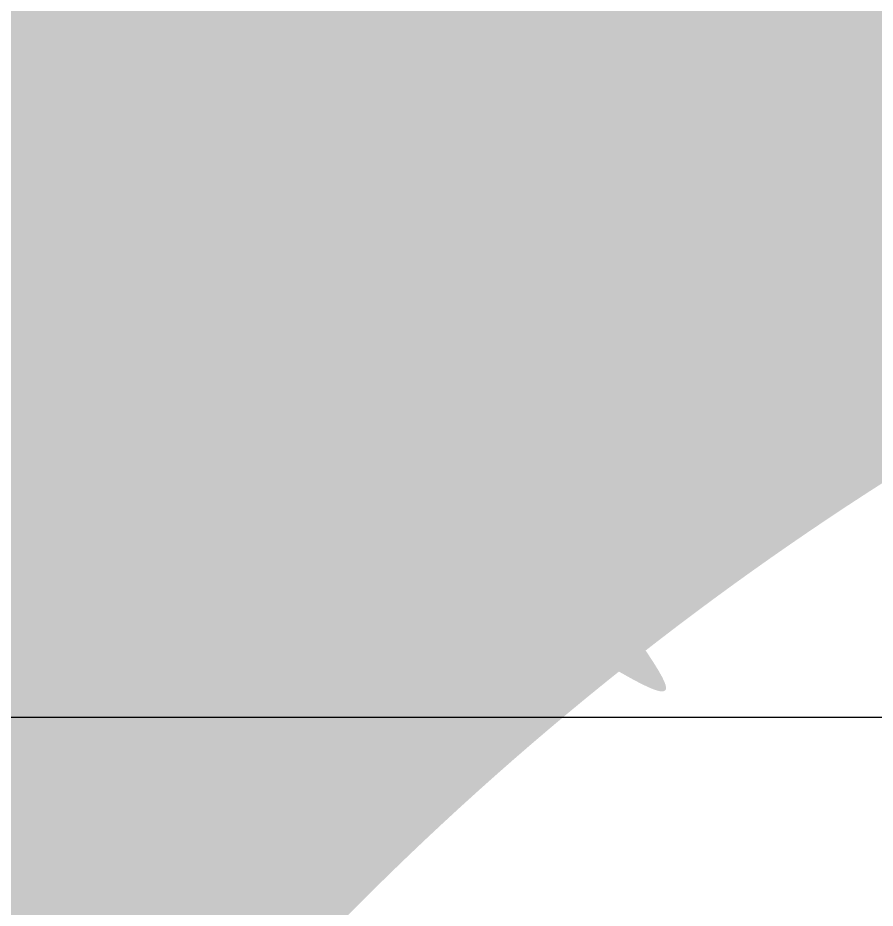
# Model space of a CAD drawing. Header units: millimetres. Extents: x -754 to 578, y -31 to 612.
# Drawn here: x 57.03 to 68.9, y 239.14 to 251.47 of the extents above; entities that cross this region are included whole.
import ezdxf

# ---------------------------------------------------------------- set-up
doc = ezdxf.new("R2010")
doc.units = ezdxf.units.MM
for name, color, linetype in [('Background Fill', 3, 'Continuous'), ('Images', 7, 'Continuous'), ('magpiefill', 3, 'Continuous')]:
    doc.layers.add(name, color=color, linetype=linetype)
picture_1 = doc.add_image_def('image1.jpg', size_in_pixel=(3877, 2482))
picture_2 = doc.add_image_def('image2.png', size_in_pixel=(55, 61))
picture_3 = doc.add_image_def('image9.jpg', size_in_pixel=(774, 625))

msp = doc.modelspace()

# ---------------------------------------------------------------- hatches: boundary and pattern name
at = {"layer": 'Background Fill', "true_color": 0x010101}
h = msp.add_hatch(color=18, dxfattribs=at)
h.dxf.hatch_style = 1
edge = h.paths.add_edge_path()
edge.add_arc((14.13714228953993, 66.05036821475277), 5.807913626416285, 1.275464197753082, 62.44846320262373)
edge.add_arc((50.2300056646719, 133.5330695052299), 70.72090762997269, 224.7441867399971, 241.8117518982108, ccw=False)
edge.add_line((-8.526512829121202e-14, 83.74960531345087), (-2.842170943040401e-14, 297.0000000000001))
edge.add_line((-2.842170943040401e-14, 297.0000000000001), (56.60530441884882, 297.0000000000001))
edge.add_arc((32.46192734543833, 286.6598327097169), 26.26445727784844, -0.7870689497186163, 23.184566146012514, ccw=False)
edge.add_arc((55.94586765978195, 280.4126890830185), 6.508974787456369, 23.394349586185626, 64.73526677781842, ccw=False)
edge.add_arc((41.39813678510311, 275.6309811846147), 21.80360699868279, -10.658370673932325, 19.745368234292016, ccw=False)
edge.add_arc((56.99477431186929, 265.3853805578483), 8.520516004142252, 6.597388694866822, 46.81746160936768, ccw=False)
edge.add_arc((33.63526983047495, 265.6540479114007), 31.83152293101469, -21.311215793629685, 1.2785719473700965, ccw=False)
edge.add_arc((92.07498770003942, 209.0163113292386), 53.47699986028081, 57.56841699448552, 122.56565088630231, ccw=False)
edge.add_arc((123.4994929736408, 260.7114694069786), 7.110169438287065, 247.28817460529, 292.7118253947006)
edge.add_arc((149.4809779367527, 208.0806199916125), 51.59995031804294, 30.370672416276307, 116.76394834516441, ccw=False)
edge.add_arc((132.1499750118538, 199.586824854514), 70.86157634069299, 19.9064946490883, 29.210952333169587, ccw=False)
edge.add_arc((94.42696192880095, 102.4732001880038), 159.9638247332563, 43.73915488850821, 49.281844762795686, ccw=False)
edge.add_line((210, 213.0683994250644), (210, 197.5844620327144))
edge.add_line((210, 197.5844620327144), (117.4340023759941, 197.5844620327144))
edge.add_line((117.4340023759941, 197.5844620327144), (117.4340023759941, 243.4484232488084))
edge.add_arc((92.06673974743109, 208.9162420660986), 42.84821525457027, 53.69907996296252, 165.6151780016992)
edge.add_line((50.56185860601263, 219.5611653602663), (50.56185860601269, 23.20550962208995))
edge.add_arc((69.46115185486681, 69.06541166220961), 49.60155139141874, 183.33528897361, 247.60298427575128, ccw=False)
at = {"layer": 'magpiefill'}
h = msp.add_hatch(color=253, dxfattribs=at)
h.dxf.hatch_style = 1
h.paths.add_polyline_path([(64.81253561213182, 247.4749307977264), (64.41232782073355, 247.815666752625), (64.00784820860746, 248.1647798981572), (63.60585597417953, 248.5178924624061), (63.38286459729869, 248.7181663183523), (63.39602907836802, 248.4957804831046), (63.3442792648745, 248.3722779966969), (63.23719762216707, 248.3332855917125), (63.08436661559467, 248.3644300007348), (62.8953687105062, 248.4513379563471), (62.6797863722506, 248.579636191133), (62.44720206617681, 248.7349514376756), (62.20719825763369, 248.9029104285588), (61.96791354226367, 249.0718417049018), (61.73171103688254, 249.2408810419714), (61.49950998859961, 249.4118660235701), (61.27222964452413, 249.5866342335009), (61.05078925176535, 249.7670232555665), (60.8361080574326, 249.9548706735697), (60.62910530863506, 250.1520140713134), (60.43070025248205, 250.3602910326003), (60.24151473171555, 250.5807689791734), (60.06098097160827, 250.8114346845355), (59.88823379306565, 251.0495047601295), (59.72240801699314, 251.2921958173985), (59.56263846429616, 251.5367244677855), (59.4080599558802, 251.7803073227331), (59.2578073126505, 252.0201609936847), (59.11101535551265, 252.2535020920833), (58.97053115603869, 252.4753170179476), (58.85405078846603, 252.671671325603), (58.78298257769887, 252.8264003579504), (58.77873484864136, 252.923339457891), (58.86271592619762, 252.9463239683261), (59.05633413527177, 252.8791892321568), (59.38099780076791, 252.7057705922842), (59.85811524759001, 252.4099033916097), (59.75798118593912, 252.5293221331463), (59.41768726962266, 252.9362501268931), (59.07665079958041, 253.3405101672961), (58.73570572139664, 253.7364568412645), (58.39568598065512, 254.1184447357076), (58.0574255229397, 254.4808284375349), (57.7217582938341, 254.8179625336561), (57.66386459960336, 254.7022331541198), (57.92219189340562, 254.3794846243022), (58.05135696719867, 254.0567360944847), (57.72864393112661, 253.7802646650873), (57.91118199010529, 253.5141631503902), (58.10536771549026, 253.2287295880781), (58.30839388148114, 252.9277448667777), (58.51745326227737, 252.6149898751156), (58.72973863207902, 252.2942455017184), (58.94244276508527, 251.9692926352131), (59.152758435496, 251.6439121642263), (59.35787841751069, 251.3218849773848), (59.55574724393985, 251.0062672321892), (59.74731648203709, 250.697216161636), (59.93428945766642, 250.394164267597), (59.95146225386299, 250.366399327224), (60.58361709810967, 249.7466726547875), (61.14355558880752, 249.1957887792674), (61.63989489244192, 248.708082317009), (62.08125217549794, 248.2778878843584), (62.47624460446062, 247.8995400976615), (62.8334893458151, 247.567373573264), (63.16160356604648, 247.2757229275117), (63.46920443163985, 247.0189227767506), (63.76354951915278, 246.7916169210621), (64.04645804543262, 246.589685895471), (64.31838963739914, 246.4093194187371), (64.57980392197216, 246.246707209621), (64.83116052607149, 246.0980389868827), (65.07291907661694, 245.9595044692824), (65.30553920052814, 245.8272933755806), (65.52948052472509, 245.6975954245372), (65.74499088758259, 245.5675956922624), (65.95147097329607, 245.4384606842654), (66.14810967751585, 245.3123522634053), (66.33409589589253, 245.191432292541), (66.50861852407652, 245.0778626345319), (66.67086645771822, 244.9738051522367), (66.82002859246812, 244.8814217085147), (66.95529382397672, 244.8028741662249), (67.07615746359751, 244.7397659071119), (67.18334048549644, 244.691466388463), (67.27787027954248, 244.6567865864507), (67.36077423560464, 244.6345374772478), (67.43307974355189, 244.623530037027), (67.49581419325325, 244.6225752419612), (67.55000497457773, 244.6304840682229), (67.59667947739429, 244.6460674919849), (67.63640546913904, 244.6684157293562), (67.66791222751638, 244.6977359561903), (67.68946940779783, 244.7345145882772), (67.6993466652549, 244.7792380414066), (67.69581365515907, 244.8323927313686), (67.67714003278186, 244.8944650739528), (67.64159545339479, 244.9659414849492), (67.58744957226934, 245.0473083801476), (67.51289093199863, 245.1393854633361), (67.41578362446218, 245.2443255902946), (67.29391062886116, 245.3646149048017), (67.14505492439667, 245.5027395506358), (66.96699949026994, 245.6611856715751), (66.75752730568198, 245.8424394113979), (66.51442134983397, 246.0489869138826), (66.23546460192708, 246.2833143228076), (65.91993607769994, 246.5467637960019), (65.57309893904102, 246.8361015474978), (65.20171238437631, 247.1469498053783)])
h = msp.add_hatch(color=255, dxfattribs=at)
h.dxf.hatch_style = 1
h.paths.add_polyline_path([(60.67028525279567, 249.2305984939865), (60.48466406839303, 249.5153286632655), (60.30125992498022, 249.8037880165407), (60.11836949669285, 250.0965440519413), (59.93428945766655, 250.3941642675967), (59.74731648203704, 250.6972161616363), (59.55574724393985, 251.0062672321892), (59.35787841751069, 251.3218849773848), (59.15275843549597, 251.6439121642263), (58.94244276508525, 251.9692926352132), (58.72973863207893, 252.2942455017185), (58.51745326227739, 252.6149898751156), (58.30839388148105, 252.9277448667778), (58.10536771549022, 253.2287295880782), (57.91118199010523, 253.5141631503903), (57.72864393112661, 253.7802646650873), (57.5992806358156, 253.6694378587038), (57.53469952581077, 253.2821396229226), (57.7284457096082, 252.8948413871417), (57.68517079546322, 252.8786214543978), (57.7593788538027, 252.560258263828), (57.84531839919183, 252.2674212964862), (57.94044833206428, 251.9970816262862), (58.04222755285363, 251.7462103271412), (58.14811496199357, 251.5117784729646), (58.25556945991771, 251.29075713767), (58.36204994705966, 251.0801173951709), (58.46501532385309, 250.8768303193805), (58.56235701697923, 250.6784618812935), (58.6536965581097, 250.4849576402284), (58.73908800516372, 250.296858052585), (58.81858541606053, 250.1147035747628), (58.89224284871935, 249.9390346631615), (58.9601143610594, 249.770391774181), (59.02225401099992, 249.6093153642207), (59.07871585646012, 249.4563458896803), (59.12989642762267, 249.3118796859361), (59.17756214372389, 249.1757366042704), (59.22382189626357, 249.0475923749419), (59.27078457674149, 248.9271227282097), (59.32055907665739, 248.8140033943324), (59.37525428751105, 248.707910103569), (59.43697910080225, 248.6085185861783), (59.50784240803075, 248.515504572419), (59.58946643247801, 248.4282105039311), (59.68152672455216, 248.3446456678778), (59.78321216644301, 248.2624860628035), (59.8937116403404, 248.1794076872526), (60.0122140284342, 248.0930865397694), (60.13790821291404, 248.0011986188979), (60.26998307596993, 247.9014199231829), (60.40762749979164, 247.7914264511684), (60.54990419889423, 247.6696598596089), (60.69537121709386, 247.5376244380991), (60.84246043053194, 247.3975901344436), (60.9896037153499, 247.2518268964473), (61.13523294768912, 247.1026046719148), (61.27778000369103, 246.9521934086508), (61.41567675949703, 246.8028630544601), (61.54735509124856, 246.6568835571475), (61.6720669868463, 246.5156961536509), (61.7923448812282, 246.3774272374415), (61.91154132109162, 246.2393744911231), (62.03300885313375, 246.0988355973005), (62.16010002405183, 245.9531082385778), (62.29616738054318, 245.7994900975593), (62.44456346930505, 245.6352788568493), (62.60864083703474, 245.457772199052), (62.78949897045689, 245.2666188266695), (62.97922511640618, 245.0708715217936), (63.16765346174459, 244.8819340864142), (63.34461819333421, 244.711210322521), (63.49995349803703, 244.5701040321038), (63.62349356271513, 244.470019017152), (63.70507257423051, 244.4223590796556), (63.73452471944525, 244.438528021604), (63.70621096503176, 244.5254891036282), (63.63259939690388, 244.6724434209225), (63.53068488078588, 244.8641515273223), (63.41746228240204, 245.0853739766631), (63.30992646747656, 245.3208713227802), (63.22507230173368, 245.5554041195091), (63.17989465089768, 245.7737329206852), (63.19165532310201, 245.9649587013122), (63.05024109193899, 246.136019466582), (62.80933422732107, 246.4278343361472), (62.57172581109918, 246.716838807097), (62.3390019954122, 247.0019159209289), (62.11152327856026, 247.2835340743068), (61.88934374538385, 247.5625580026868), (61.6725174807235, 247.8398524415247), (61.46109856941969, 248.1162821262765), (61.25514109631291, 248.3927117923981), (61.05469914624366, 248.6700061753454), (60.85982680405247, 248.9490300105744)])
h = msp.add_hatch(color=255, dxfattribs=at)
h.dxf.hatch_style = 1
h.paths.add_polyline_path([(59.28492495273177, 248.4076923426793), (59.04143440591467, 248.9580427105328), (58.78571265042972, 249.5283980000798), (58.51456404414074, 250.1193566112069), (58.2247929449115, 250.731516943801), (57.91320371060581, 251.3654773977485), (57.57660069908746, 252.0218363729364), (57.21178826822018, 252.7011922692511), (56.69513082683238, 252.8302916811781), (56.75971193683722, 252.3784437394336), (56.43273980587159, 252.2893139590545), (56.57026213405925, 251.848085468152), (56.73544189131808, 251.2982967333499), (56.92281395618164, 250.657957940614), (57.12691320718358, 249.9450792759098), (57.34227452285748, 249.177670925203), (57.56343278173694, 248.3737430744591), (57.78492286235556, 247.5513059096438), (57.81922913902585, 247.4208182954786), (58.06796486817299, 247.0619902941503), (58.2842469600579, 246.7631265733137), (58.47237174825489, 246.5147342902723), (58.63663556633833, 246.3073206023291), (58.78133474788262, 246.1313926667874), (58.91076562646212, 245.9774576409505), (59.02922453565122, 245.8360226821217), (59.14100780902432, 245.6975949476042), (59.24979936810178, 245.5544979381402), (59.35683348618794, 245.4063205282286), (59.46273202453315, 245.2544679358072), (59.56811684438779, 245.1003453788138), (59.67360980700205, 244.9453580751866), (59.77983277362645, 244.7909112428631), (59.88740760551127, 244.6384100997812), (59.99695616390682, 244.4892598638789), (60.10872179021344, 244.3449603311475), (60.2214337464315, 244.2073896097924), (60.33344277471134, 244.0785203860724), (60.44309961720329, 243.9603253462464), (60.54875501605768, 243.8547771765732), (60.64875971342488, 243.7638485633118), (60.74146445145523, 243.6895121927209), (60.82521997229905, 243.6337407510593), (60.89840235645978, 243.5997043483276), (60.95948903785312, 243.5953627894925), (61.00698278874786, 243.6298733032623), (61.0393863814128, 243.7123931183452), (61.0552025881167, 243.8520794634497), (61.05293418112836, 244.0580895672841), (61.03108393271657, 244.3395806585565), (60.98815461515011, 244.7057099659754), (60.79930223316043, 245.0934644028271), (60.60082954964416, 245.5085907468808), (60.39638172963113, 245.9434710492802), (60.1859858155417, 246.3979161427401), (59.96966884979607, 246.8717368599757), (59.74745787481449, 247.3647440337016), (59.51937993301719, 247.8767484966327)])
h = msp.add_hatch(color=253, dxfattribs=at)
h.dxf.hatch_style = 1
h.paths.add_polyline_path([(64.67006030917865, 244.1418582930922), (64.45896602245496, 244.4108565267589), (64.23801234502673, 244.6877545448322), (64.00900172240416, 244.9709219480571), (63.77382672018571, 245.258845439139), (63.53437990396971, 245.5500117207834), (63.29255383935471, 245.8429074956958), (63.19165532310201, 245.9649587013122), (63.17989465089768, 245.7737329206852), (63.22507230173368, 245.5554041195091), (63.30992646747656, 245.3208713227802), (63.41746228240204, 245.0853739766631), (63.5306848807859, 244.8641515273223), (63.63259939690388, 244.6724434209225), (63.70621096503176, 244.5254891036282), (63.73452471944525, 244.438528021604), (63.70507257423051, 244.4223590796556), (63.62349356271513, 244.470019017152), (63.49995349803703, 244.5701040321038), (63.34461819333421, 244.711210322521), (63.16765346174461, 244.8819340864142), (62.97922511640618, 245.0708715217936), (62.78949897045689, 245.2666188266695), (62.60864083703473, 245.457772199052), (62.44456346930505, 245.6352788568493), (62.29616738054317, 245.7994900975593), (62.16010002405184, 245.9531082385778), (62.03300885313369, 246.0988355973006), (61.91154132109162, 246.2393744911231), (61.79234488122829, 246.3774272374413), (61.6720669868463, 246.5156961536509), (61.54735509124852, 246.6568835571476), (61.41567675949705, 246.8028630544601), (61.27778000369103, 246.9521934086508), (61.13523294768912, 247.1026046719148), (60.9896037153499, 247.2518268964473), (60.84246043053196, 247.3975901344436), (60.69537121709386, 247.5376244380991), (60.54990419889424, 247.6696598596089), (60.40762749979163, 247.7914264511684), (60.26998307596995, 247.9014199231829), (60.13790821291404, 248.0011986188979), (60.01221402843434, 248.0930865397692), (59.89371164034041, 248.1794076872526), (59.78321216644301, 248.2624860628035), (59.68152672455216, 248.3446456678778), (59.58946643247801, 248.4282105039311), (59.50784240803075, 248.515504572419), (59.43697910080225, 248.6085185861783), (59.37525428751105, 248.707910103569), (59.32055907665739, 248.8140033943324), (59.27078457674149, 248.9271227282097), (59.22382189626357, 249.0475923749419), (59.17756214372389, 249.1757366042704), (59.12989642762263, 249.3118796859361), (59.07871585646009, 249.4563458896803), (59.02225401099993, 249.6093153642207), (58.96011436105942, 249.770391774181), (58.89224284871935, 249.9390346631615), (58.81858541606056, 250.1147035747628), (58.73908800516372, 250.296858052585), (58.65369655810969, 250.4849576402285), (58.56235701697926, 250.6784618812935), (58.46501532385307, 250.8768303193806), (58.36204994705966, 251.0801173951709), (58.25556945991768, 251.29075713767), (58.14811496199357, 251.5117784729646), (58.04222755285363, 251.7462103271412), (57.94044833206428, 251.9970816262862), (57.84531839919183, 252.2674212964862), (57.7593788538027, 252.5602582638279), (57.68517079546322, 252.8786214543978), (57.2117882682202, 252.7011922692511), (57.57660069908746, 252.0218363729364), (57.9132037106058, 251.3654773977485), (58.22479294491153, 250.7315169438009), (58.51456404414076, 250.1193566112069), (58.78571265042974, 249.5283980000798), (59.0414344059147, 248.9580427105328), (59.28492495273177, 248.4076923426793), (59.36873688943588, 248.2178928683234), (59.72986175160334, 247.926691994844), (60.03542437065222, 247.6464510344256), (60.29265152285105, 247.3775499547492), (60.50876998446836, 247.120368723496), (60.69100653177267, 246.875287308347), (60.84658794103251, 246.6426856769832), (60.9827409885164, 246.4229437970857), (61.10669245049287, 246.2164416363354), (61.22477556609644, 246.0232120909912), (61.33974942592575, 245.8418997716218), (61.4534795834453, 245.6708022173737), (61.56783159211972, 245.5082169673933), (61.68467100541359, 245.3524415608271), (61.80586337679149, 245.2017735368216), (61.93327425971803, 245.0545104345231), (62.06876920765778, 244.9089497930782), (62.21370457555453, 244.7637089259081), (62.36739992426891, 244.6186842435336), (62.5286656161407, 244.47409193075), (62.69631201350977, 244.3301481723529), (62.86914947871591, 244.1870691531378), (63.04598837409897, 244.0450710579002), (63.22563906199875, 243.9043700714354), (63.40691190475508, 243.7651823785391), (63.58860825729796, 243.6278322576465), (63.7694934449185, 243.4930763617519), (63.94832378549785, 243.3617794374892), (64.12385559691721, 243.2348062314926), (64.29484519705788, 243.1130214903961), (64.46004890380104, 242.9972899608337), (64.61822303502795, 242.8884763894395), (64.76812390861984, 242.7874455228475), (64.90874215962266, 242.6948639364329), (65.0400056917416, 242.6106055205353), (65.16207672584657, 242.5343459942354), (65.27511748280745, 242.4657610766139), (65.37929018349415, 242.4045264867515), (65.47475704877661, 242.3503179437291), (65.56168029952474, 242.3028111666272), (65.6402221566084, 242.2616818745267), (65.71055385279418, 242.2266688404069), (65.77288266843522, 242.197763052842), (65.82742489578126, 242.1750185543048), (65.87439682708211, 242.1584893872682), (65.91401475458751, 242.148229594205), (65.94649497054725, 242.144293217588), (65.9720537672111, 242.14673429989), (65.99090743682882, 242.1556068835839), (66.00293881801373, 242.1713523459605), (66.0066969348333, 242.1959614035825), (66.00039735771851, 242.2318121078303), (65.9822556571004, 242.2812825100847), (65.95048740340992, 242.3467506617262), (65.90330816707814, 242.4305946141353), (65.838933518536, 242.5351924186927), (65.75557902821454, 242.662922126779), (65.6519829789845, 242.8153961297017), (65.52897450347558, 242.9911641784759), (65.38790544675724, 243.1880103640437), (65.23012765389892, 243.4037187773471), (65.05699296997008, 243.6360735093284), (64.86985324004017, 243.8828586509293)])
h = msp.add_hatch(color=255, dxfattribs=at)
h.dxf.hatch_style = 1
h.paths.add_polyline_path([(61.09937269055867, 250.9771409338974), (60.76660819273425, 251.3476473186658), (60.43300557506132, 251.7300439379811), (60.09669860294686, 252.1253715991451), (59.85811524759001, 252.4099033916097), (59.38099780076791, 252.7057705922842), (59.05633413527177, 252.8791892321568), (58.86271592619762, 252.9463239683261), (58.77873484864136, 252.923339457891), (58.78298257769887, 252.8264003579504), (58.85405078846603, 252.671671325603), (58.97053115603869, 252.4753170179476), (59.11101535551272, 252.2535020920832), (59.2578073126506, 252.0201609936846), (59.40805995588015, 251.7803073227331), (59.56263846429617, 251.5367244677854), (59.72240801699314, 251.2921958173985), (59.88823379306567, 251.0495047601295), (60.06098097160827, 250.8114346845355), (60.24151473171555, 250.5807689791734), (60.43070025248205, 250.3602910326003), (60.62910530863506, 250.1520140713134), (60.83610805743258, 249.9548706735697), (61.05078925176535, 249.7670232555665), (61.27222964452413, 249.5866342335009), (61.49950998859963, 249.4118660235701), (61.73171103688256, 249.2408810419714), (61.96791354226367, 249.0718417049018), (62.20719825763369, 248.9029104285588), (62.44720206617681, 248.7349514376756), (62.6797863722506, 248.579636191133), (62.8953687105062, 248.4513379563471), (63.08436661559467, 248.3644300007348), (63.23719762216707, 248.3332855917125), (63.3442792648745, 248.3722779966969), (63.39602907836802, 248.4957804831046), (63.38286459729869, 248.7181663183523), (63.21311031587575, 248.8706266734544), (62.83484285394641, 249.219730729935), (62.47017489593885, 249.5664567126788), (62.11670017122468, 249.9131826730663), (61.77201240917552, 250.2622866624782), (61.43370533916297, 250.616146732295)])
h = msp.add_hatch(color=255, dxfattribs=at)
h.dxf.hatch_style = 1
h.paths.add_polyline_path([(57.47444219082925, 247.7684517485716), (57.33063806338467, 248.2753514132794), (57.17150048863645, 248.8340704239241), (56.99779822816815, 249.4392795940323), (56.81030004356316, 250.0856497371304), (56.609774696405, 250.7678516667449), (56.39699094827711, 251.480556196402), (56.17271756076293, 252.2184341396285), (56.04931116543435, 252.1847946215432), (55.72639990784387, 252.3784437394336), (55.53265372404644, 252.4429934453972), (55.3555811243827, 252.2070149292074), (55.39624715372628, 252.0059750660124), (55.44161212665, 251.8107421621374), (55.49026318437998, 251.6187262815426), (55.5407874681423, 251.4273374881879), (55.59177211916311, 251.2339858460335), (55.6418042786685, 251.0360814190394), (55.68947108788458, 250.8310342711656), (55.73335968803747, 250.616254466372), (55.77241886897721, 250.3901016692279), (55.80704401504954, 250.1547339467374), (55.83799215922417, 249.9132589665139), (55.86602033447076, 249.6687843961708), (55.89188557375898, 249.4244179033211), (55.91634491005851, 249.1832671555784), (55.94015537633905, 248.948439820556), (55.96407400557027, 248.7230435658669), (55.98865054700354, 248.509298798209), (56.01360561501713, 248.3058768806181), (56.03845254027098, 248.1105619152145), (56.06270465342507, 247.9211380041181), (56.08587528513934, 247.7353892494492), (56.10747776607371, 247.551099753328), (56.12702542688822, 247.3660536178747), (56.14403159824278, 247.1780349452094), (56.15832504288394, 246.9855934937993), (56.17099625190474, 246.7903416475001), (56.18345114848483, 246.594657446514), (56.19709565580382, 246.4009189310435), (56.21333569704137, 246.2115041412911), (56.23357719537708, 246.0287911174594), (56.25922607399062, 245.8551578997507), (56.29168825606158, 245.6929825283676), (56.33209929440969, 245.5438863942443), (56.38051326041477, 245.4064642912421), (56.43671385509677, 245.2785543639538), (56.50048477947558, 245.1579947569727), (56.5716097345711, 245.0426236148916), (56.64987242140322, 244.9302790823037), (56.73505654099191, 244.8187993038019), (56.826945794357, 244.7060224239792), (56.92511659992192, 244.5903180429595), (57.02831624572364, 244.4721815829906), (57.13508473720279, 244.3526399218509), (57.24396207979973, 244.2327199373194), (57.3534882789551, 244.113448507174), (57.4622033401092, 243.995852509194), (57.56864726870268, 243.8809588211575), (57.67136007017621, 243.769794320843), (57.76906199912015, 243.6635300110894), (57.86119430672528, 243.5639133949755), (57.94737849333274, 243.4728361006395), (58.02723605928344, 243.3921897562204), (58.10038850491834, 243.3238659898566), (58.16645733057838, 243.2697564296871), (58.22506403660454, 243.2317527038502), (58.27583012333776, 243.2117464404848), (58.318485232757, 243.2112869738946), (58.35319157339323, 243.2305544630439), (58.3802194954155, 243.2693867730622), (58.39983934899278, 243.3276217690788), (58.41232148429407, 243.4050973162231), (58.41793625148837, 243.5016512796247), (58.41695400074467, 243.6171215244129), (58.40964508223199, 243.7513459157171), (58.39631590043622, 243.9036758985298), (58.37741707711081, 244.0715172372961), (58.35343528832614, 244.2517892763238), (58.32485721015256, 244.4414113599211), (58.29216951866046, 244.637302832396), (58.25585888992016, 244.8363830380563), (58.21641200000208, 245.0355713212103), (58.17431552497654, 245.2317870261659), (58.12966861028899, 245.4238906680292), (58.08102027888519, 245.618507445099), (58.02653202308593, 245.824203726472), (57.96436533521208, 246.0495458812451), (57.89268170758442, 246.3031002785152), (57.80964263252375, 246.5934332873788), (57.71340960235096, 246.9291112769329), (57.60214410938681, 247.3187006162744)])
h = msp.add_hatch(color=253, dxfattribs=at)
h.dxf.hatch_style = 1
h.paths.add_polyline_path([(59.04630561225807, 242.4080037799393), (58.90780064540961, 243.01616607086), (58.75369545282062, 243.678996349037), (58.58499039540048, 244.3890632285912), (58.40268583405857, 245.138935323643), (58.20778212970428, 245.9211812483132), (58.00127964324699, 246.7283696167225), (57.78492286235556, 247.5513059096438), (57.56343278173694, 248.3737430744591), (57.34227452285748, 249.177670925203), (57.12691320718358, 249.9450792759098), (56.92281395618164, 250.657957940614), (56.73544189131806, 251.29829673335), (56.57026213405926, 251.8480854681519), (56.43273980587159, 252.2893139590545), (56.17271756076293, 252.2184341396285), (56.39699094827714, 251.4805561964019), (56.609774696405, 250.7678516667448), (56.81030004356316, 250.0856497371304), (56.99779822816814, 249.4392795940324), (57.17150048863644, 248.8340704239242), (57.33063806338463, 248.2753514132795), (57.47444219082925, 247.7684517485716), (57.60214410938683, 247.3187006162744), (57.71340960235096, 246.929111276933), (57.80964263252375, 246.5934332873788), (57.89268170758442, 246.3031002785151), (57.96436533521207, 246.0495458812451), (58.02653202308593, 245.824203726472), (58.08102027888519, 245.618507445099), (58.12966861028899, 245.4238906680292), (58.17431552497654, 245.2317870261659), (58.21641200000208, 245.0355713212103), (58.25585888992016, 244.8363830380563), (58.29216951866046, 244.637302832396), (58.32485721015256, 244.4414113599211), (58.35343528832614, 244.2517892763238), (58.37741707711081, 244.0715172372961), (58.39631590043622, 243.9036758985298), (58.40964508223199, 243.7513459157171), (58.41695400074467, 243.6171215244129), (58.41793625148837, 243.5016512796247), (58.41232148429407, 243.4050973162231), (58.39983934899278, 243.3276217690788), (58.3802194954155, 243.2693867730622), (58.35319157339323, 243.2305544630439), (58.318485232757, 243.2112869738946), (58.27583012333776, 243.2117464404848), (58.22506403660454, 243.2317527038502), (58.16645733057838, 243.2697564296871), (58.10038850491834, 243.3238659898566), (58.02723605928344, 243.3921897562204), (57.94737849333274, 243.4728361006395), (57.86119430672525, 243.5639133949755), (57.76906199912008, 243.6635300110895), (57.67136007017615, 243.7697943208431), (57.56864726870279, 243.8809588211573), (57.46220334010931, 243.9958525091939), (57.35348827895504, 244.113448507174), (57.24396207979976, 244.2327199373193), (57.13508473720279, 244.352639921851), (57.02831624572366, 244.4721815829906), (56.92511659992192, 244.5903180429595), (56.826945794357, 244.7060224239792), (56.73505654099191, 244.8187993038019), (56.64987242140322, 244.9302790823037), (56.5716097345711, 245.0426236148916), (56.50048477947558, 245.1579947569727), (56.43671385509677, 245.2785543639538), (56.38051326041477, 245.4064642912421), (56.33209929440969, 245.5438863942443), (56.29168825606158, 245.6929825283676), (56.25922607399062, 245.8551578997507), (56.23357719537708, 246.0287911174594), (56.21333569704137, 246.2115041412911), (56.19709565580382, 246.4009189310435), (56.18345114848483, 246.5946574465139), (56.17099625190474, 246.7903416475), (56.15832504288394, 246.9855934937993), (56.14403159824278, 247.1780349452094), (56.12702542688822, 247.3660536178747), (56.10747776607371, 247.551099753328), (56.08587528513934, 247.7353892494492), (56.06270465342507, 247.921138004118), (56.03845254027098, 248.1105619152145), (56.01360561501716, 248.3058768806181), (55.98865054700354, 248.509298798209), (55.96407400557027, 248.7230435658669), (55.94015537633905, 248.948439820556), (55.91634491005851, 249.1832671555784), (55.89188557375897, 249.4244179033213), (55.86602033447076, 249.6687843961708), (55.83799215922417, 249.9132589665139), (55.80704401504954, 250.1547339467374), (55.77241886897721, 250.3901016692279), (55.73335968803747, 250.616254466372), (55.68947108788458, 250.8310342711656), (55.6418042786685, 251.0360814190393), (55.59177211916311, 251.2339858460335), (55.5407874681423, 251.4273374881879), (55.49026318437998, 251.6187262815426), (55.44161212665, 251.8107421621374), (55.39624715372628, 252.0059750660124), (55.3555811243827, 252.2070149292074), (55.33890754024901, 252.1847946215432), (55.01599628265851, 251.9265957976891), (55.09571715683055, 251.7988396336398), (55.17088153901537, 251.6368086106225), (55.24189315780538, 251.4422798801353), (55.30915574179292, 251.2170305936762), (55.37307301957037, 250.962837902743), (55.43404871973001, 250.681478958834), (55.49248657086426, 250.374730913447), (55.54879030156542, 250.0443709180799), (55.6032873415522, 249.6925239868878), (55.65599992504869, 249.3227065846523), (55.7068739874054, 248.9387830388122), (55.75585546397275, 248.5446176768059), (55.80289029010115, 248.1440748260725), (55.84792440114111, 247.7410188140502), (55.89090373244309, 247.3393139681779), (55.93177421935752, 246.9428246158942), (55.97054488163309, 246.5542125495713), (56.00747707661137, 246.171329421315), (56.04289524603222, 245.7908243481657), (56.07712383163543, 245.4093464471626), (56.08436176765946, 245.3256498292709), (56.40320222488423, 244.5464709748116), (56.69081382364368, 243.8819227891511), (56.95054546544523, 243.3180692708127), (57.18574605179637, 242.8409744183194), (57.39976448420458, 242.4367022301942), (57.59594966417731, 242.0913167049601), (57.77765049322204, 241.7908818411403), (57.94821587284625, 241.5214616372576), (58.11031939404114, 241.2714652786189), (58.26393340573314, 241.0386826976638), (58.40835494633245, 240.8232490136155), (58.54288105424924, 240.6252993456972), (58.66680876789367, 240.4449688131323), (58.77943512567589, 240.282392535144), (58.88005716600624, 240.1377056309552), (58.96797192729477, 240.0110432197894), (59.04290002391973, 239.9022746918624), (59.10625637413163, 239.8102065213598), (59.15987947214902, 239.73337945346), (59.20560781219039, 239.6703342333416), (59.24527988847434, 239.6196116061827), (59.28073419521938, 239.5797523171618), (59.31380922664407, 239.5492971114572), (59.34634347696692, 239.5267867342473), (59.37968878116193, 239.5111943027854), (59.41325033722481, 239.503222422625), (59.44594668390668, 239.5040060713945), (59.47669635995869, 239.5146802267222), (59.50441790413197, 239.5363798662365), (59.52802985517766, 239.5702399675659), (59.54645075184692, 239.6173955083388), (59.55859913289085, 239.6789814661835), (59.56333946119388, 239.7572227547528), (59.55931989617342, 239.8587040317967), (59.54513452138015, 239.9910998910894), (59.51937742036478, 240.1620849264052), (59.48064267667797, 240.3793337315183), (59.42752437387041, 240.6505209002032), (59.3586165954928, 240.9833210262339), (59.27251342509582, 241.3854087033847), (59.1682099924566, 241.8619408621545)])
h = msp.add_hatch(color=253, dxfattribs=at)
h.dxf.hatch_style = 1
h.paths.add_polyline_path([(61.99706843342157, 242.7323724927718), (61.85189888633164, 243.0157381374293), (61.6963472035675, 243.3155339010648), (61.5314948531084, 243.6327326189842), (61.35842330293349, 243.9683071264932), (61.17821402102193, 244.3232302588975), (60.98817770186517, 244.7055130673646), (61.03108393271657, 244.3395806585565), (61.05293418112836, 244.0580895672841), (61.0552025881167, 243.8520794634497), (61.0393863814128, 243.7123931183452), (61.00698278874786, 243.6298733032623), (60.95948903785312, 243.5953627894925), (60.89840235645978, 243.5997043483276), (60.82521997229905, 243.6337407510593), (60.74146445145523, 243.6895121927209), (60.64875971342488, 243.7638485633118), (60.54875501605768, 243.8547771765732), (60.44309961720329, 243.9603253462464), (60.33344277471134, 244.0785203860724), (60.2214337464315, 244.2073896097924), (60.10872179021344, 244.3449603311475), (59.99695616390682, 244.4892598638789), (59.88740760551127, 244.6384100997812), (59.77983277362647, 244.790911242863), (59.67360980700209, 244.9453580751866), (59.56811684438782, 245.1003453788138), (59.46273202453314, 245.2544679358073), (59.35683348618794, 245.4063205282286), (59.24979936810176, 245.5544979381402), (59.14100780902432, 245.6975949476042), (59.02922453565124, 245.8360226821217), (58.91076562646209, 245.9774576409506), (58.78133474788262, 246.1313926667874), (58.63663556633834, 246.3073206023291), (58.47237174825489, 246.5147342902723), (58.2842469600579, 246.7631265733137), (58.06796486817301, 247.0619902941503), (57.81922913902585, 247.4208182954786), (58.001279643247, 246.7283696167225), (58.20778212970428, 245.9211812483133), (58.23041422845598, 245.8303473307441), (58.47320826123938, 245.5368655946248), (58.68875463084355, 245.2453830486928), (58.8804514859864, 244.9584245094663), (59.05169697538584, 244.6785147934635), (59.20588924775983, 244.4081787172026), (59.34642645182622, 244.1499410972017), (59.476706736303, 243.9063267499791), (59.60012824990804, 243.6798604920527), (59.71978413609433, 243.472119384886), (59.83754751725509, 243.2808894697217), (59.95498651051857, 243.1030090327477), (60.07366923301305, 242.9353163601518), (60.1951638018668, 242.7746497381218), (60.3210383342081, 242.6178474528456), (60.45286094716522, 242.4617477905109), (60.59219975786641, 242.3031890373057), (60.73994696763555, 242.1399507865321), (60.89429111457886, 241.9735778599499), (61.05274482099816, 241.8065563864332), (61.2128207091953, 241.6413724948564), (61.37203140147207, 241.4805123140936), (61.5278895201303, 241.3264619730189), (61.6779076874718, 241.1817076005065), (61.81959852579841, 241.0487353254306), (61.95092526906993, 240.9295088300764), (62.07165359787815, 240.8239020103724), (62.18199980447284, 240.7312663156582), (62.28218018110375, 240.6509531952734), (62.37241102002069, 240.5823140985576), (62.45290861347343, 240.5247004748504), (62.52388925371172, 240.4774637734913), (62.58556923298534, 240.4399554438198), (62.63815583164741, 240.4119142668885), (62.68182028246451, 240.3946283506015), (62.71672480630653, 240.389773134576), (62.74303162404338, 240.3990240584293), (62.76090295654498, 240.4240565617783), (62.77050102468124, 240.4665460842401), (62.77198804932205, 240.528168065432), (62.76552625133733, 240.6105979449711), (62.75110661883043, 240.7150247442005), (62.72803520883853, 240.8406918113681), (62.69544684563218, 240.9863560764477), (62.65247635348199, 241.1507744694132), (62.59825855665856, 241.3327039202383), (62.53192827943246, 241.530901358897), (62.45262034607431, 241.7441237153631), (62.35946958085469, 241.9711279196104), (62.25193524866229, 242.2110402191681), (62.1307743768582, 242.4644641317867)])

# ---------------------------------------------------------------- pictures from other files: only their frames are drawn
image = msp.add_image(picture_2, insert=(50.56185860601269, 179.4183891264406), size_in_units=(67.52409587415843, 74.89036087861209))
image.dxf.flags = 7
image = msp.add_image(picture_3, insert=(50.56185860601227, 187.7870079887081), size_in_units=(66.87214376998188, 53.99882410366752))
image.dxf.flags = 7
at = {"layer": 'Images'}
image = msp.add_image(picture_1, insert=(4.152360957636703e-14, 297.0000000000001), size_in_units=(328.0298146655921, 209.9999999999999), rotation=-90.00000000000001, dxfattribs=at)
image.dxf.flags = 7

doc.saveas('drawing.dxf')
